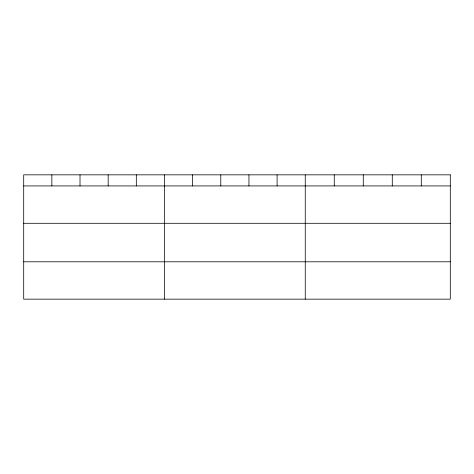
<?xml version="1.0" encoding="UTF-8"?>
<svg xmlns="http://www.w3.org/2000/svg" width="474" height="474" viewBox="0 0 474 474"><rect width="100%" height="100%" fill="white"/><g stroke="black" fill="none" stroke-linecap="round" stroke-linejoin="round"><path stroke-width="0.71" d="M23.7 185.927L450.3 185.927M23.7 223.295L450.3 223.295M23.7 261.796L450.3 261.796M421.291 174.841L421.291 185.927M392.282 174.841L392.282 185.927M363.274 174.841L363.274 185.927M334.265 174.841L334.265 185.927M305.256 174.841L305.256 299.159M277.1 174.841L277.1 185.927M248.945 174.841L248.945 185.927M220.789 174.841L220.789 185.927M192.634 174.841L192.634 185.927M164.478 174.841L164.478 299.159M136.322 174.841L136.322 185.927M108.167 174.841L108.167 185.927M80.011 174.841L80.011 185.927M51.856 174.841L51.856 185.927M450.3 174.841L23.7 174.841L23.7 299.159L450.3 299.159L450.3 174.841"/></g></svg>
